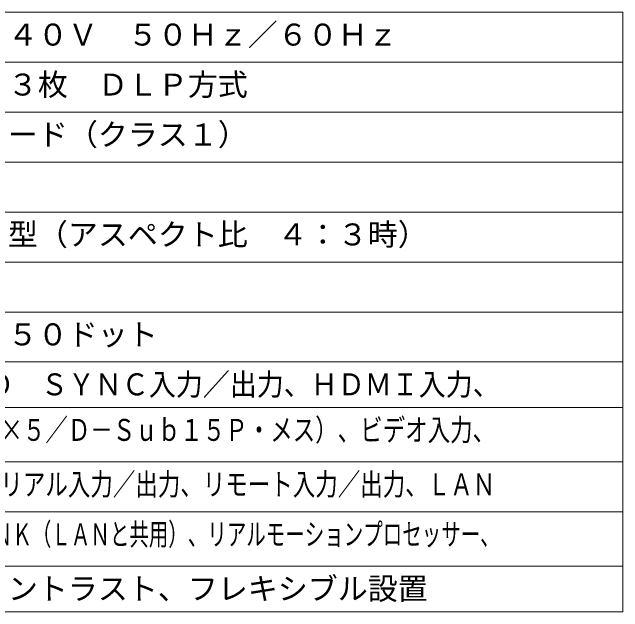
# Model space of a CAD drawing. Units: millimetres, scale not verified. Extents: x -62 to 63, y -56 to 57.
# Drawn here: x 1.4 to 62.5, y -56.5 to 3.5 of the extents above; entities that cross this region are included whole.
import ezdxf
from ezdxf.enums import TextEntityAlignment as Align

# ---------------------------------------------------------------- set-up
doc = ezdxf.new("R2010")
doc.units = ezdxf.units.MM
doc.header["$LTSCALE"] = 0.125
doc.layers.add('0-1_MOJI1', color=7, linetype='Continuous')
doc.layers.add('0-2_WAKU', color=1, linetype='Continuous', lineweight=18)
doc.styles.add('ＭＳ ゴシック', font='')
doc.styles.get('ＭＳ ゴシック').set_extended_font_data('MS Gothic')

msp = doc.modelspace()

# ---------------------------------------------------------------- linework, layer by layer
at = {"layer": '0-2_WAKU', "color": 4}
for p, q in [((-62.4907, 3.5004), (62.5093, 3.5004)), ((62.5093, -56.4996), (62.5093, 3.5004)), ((-62.4907, -56.4996), (62.5093, -56.4996))]:
    msp.add_line(p, q, dxfattribs=at)
at = {"layer": '0-2_WAKU'}
for p, q in [((62.5093, -1.4996), (-62.4907, -1.4996)), ((62.5093, -6.4996), (-62.4907, -6.4996)), ((62.5093, -11.4996), (-62.4907, -11.4996)), ((-62.4907, -16.4996), (62.5093, -16.4996)), ((-62.4907, -21.4996), (62.5093, -21.4996)), ((-62.4907, -26.4996), (62.5093, -26.4996)), ((-62.4907, -31.4996), (62.5093, -31.4996)), ((-62.4907, -36.0562), (62.5093, -36.0562)), ((-62.4907, -41.4996), (62.5093, -41.4996)), ((-62.4907, -46.4996), (62.5093, -46.4996)), ((-62.4907, -51.943), (62.5093, -51.943))]:
    msp.add_line(p, q, dxfattribs=at)

# ---------------------------------------------------------------- texts
at = {"layer": '0-1_MOJI1', "style": 'ＭＳ ゴシック'}
for s, p in [('ＡＣ１００－２４０Ｖ\u3000５０Ｈｚ／６０Ｈｚ', (-19.9907, -0.4996)), ('ＤＬＰチップ\u3000３枚\u3000ＤＬＰ方式', (-19.9907, -5.4996)), ('レーザーダイオード（クラス１）', (-19.9907, -10.4996)), ('７０～１０００型（アスペクト比\u3000４：３時）', (-19.9907, -20.4996)), ('１４００×１０５０ドット', (-19.9907, -30.4996)), ('ダイナミックコントラスト、フレキシブル設置', (-19.9907, -55.943))]:
    msp.add_text(s, height=2.199, dxfattribs=at).set_placement(p, align=Align.BOTTOM_LEFT)
for s, width, p in [('ＳＤＩ入力、３Ｄ\u3000ＳＹＮＣ入力／出力、ＨＤＭＩ入力、', 0.9, (-19.9907, -35.4996)), ('ＲＧＢ入力（ＢＮＣ×５／Ｄ－Ｓｕｂ１５Ｐ・メス）、ビデオ入力、', 0.75, (-19.9907, -40.0562)), ('ＤＶＩ－Ｄ入力、シリアル入力／出力、リモート入力／出力、ＬＡＮ', 0.75, (-19.9907, -45.4996)), ('ＤＩＧＩＴＡＬ\u3000ＬＩＮＫ（ＬＡＮと共用）、リアルモーションプロセッサー、', 0.65, (-19.9907, -50.4996))]:
    msp.add_text(s, height=2.199, dxfattribs=dict(at, width=width)).set_placement(p, align=Align.BOTTOM_LEFT)

doc.saveas('drawing.dxf')
